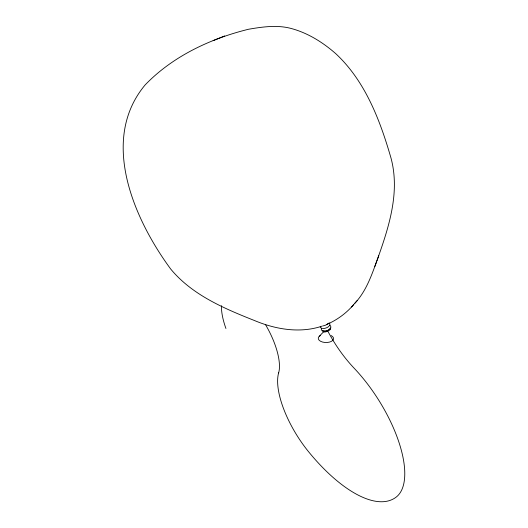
<?xml version="1.0" encoding="UTF-8"?>
<svg xmlns="http://www.w3.org/2000/svg" width="528" height="528" viewBox="0 0 528 528"><rect width="100%" height="100%" fill="white"/><g stroke="black" fill="none" stroke-linecap="round" stroke-linejoin="round"><path stroke-width="0.79" d="M322.76 330.832C323.195 332.996 326.456 331.67 327.756 331.261M330.211 328.264L329.71 329.096M329.723 325.532L329.914 324.027L329.076 322.846M376.873 260.858C388.529 228.215 400.363 192.865 391.004 158.07C380.081 120.239 365.237 81.094 335.782 53.691C322.865 42.332 307.751 32.888 291.014 28.433C277.042 24.73 262.403 26.862 248.417 29.278C210.263 38.716 172.715 56.291 145.147 84.916C99.264 139.854 133.894 219.054 170.722 269.062C192.139 294.961 224.057 308.464 254.529 320.555C275.656 329.406 299.937 333.564 322.12 326.126M321.506 328.093C320.146 331.102 324.522 332 326.502 330.772M354.955 303.138C365.831 291.529 371.263 276.283 376.596 261.604M374.821 266.495L378.734 255.757M326.284 324.621C336.699 320.272 346.097 313.447 353.43 304.874M351.595 306.992L357.08 300.683M319.222 336.343L324.047 331.346M329.122 329.558C331.023 328.944 331.663 325.954 329.578 325.195M329.399 329.419L328.357 330.013M328.634 330.851L330.475 329.353L330.277 328.04M327.459 330.429L328.429 330.02M224.69 35.937L213.147 40.623M326.495 330.812L327.499 330.449M325.552 331.023L322.991 330.858M321.928 328.535L320.674 327.73L320.291 326.654M329.01 326.093A3.722 1.228 -19.7 0 1 326.033 327.974A3.722 1.228 -19.7 0 1 322.529 328.423M328.073 323.486A3.729 1.221 -19.7 0 1 322.865 325.895M225.938 328.495A48.86 18.975 60.8 0 1 221.463 305.725M265.511 324.647A48.86 18.975 60.8 0 1 278.659 372.893M327.928 331.333A86.064 42.161 59.3 0 0 354.11 368.174A92.334 38.696 57.6 0 1 396.033 497.211A121.433 51.038 58.4 0 1 308.972 452.219A66.66 26.664 58.1 0 1 278.632 372.854M331.175 335.557A7.656 4.085 1.3 0 1 331.439 341.352A7.656 4.085 1.3 0 1 320.602 341.299A7.656 4.085 1.3 0 1 320.41 335.511"/></g></svg>
